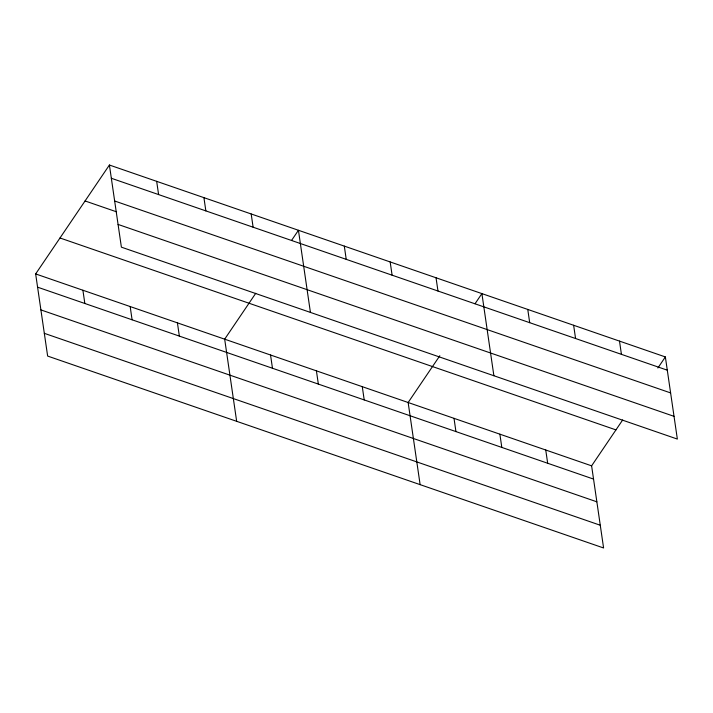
<?xml version="1.0" encoding="UTF-8"?>
<svg xmlns="http://www.w3.org/2000/svg" width="713" height="713" viewBox="0 0 713 713"><rect width="100%" height="100%" fill="white"/><g stroke="black" fill="none" stroke-linecap="round" stroke-linejoin="round"><path stroke-width="1.07" d="M622.672 419.966L591.612 465.839L603.59 547.976L47.637 356.063L35.65 273.926L109.41 165.024L665.363 356.937L677.35 439.074L121.388 247.161L109.41 165.024M255.744 293.301L224.675 339.174L236.663 421.321M291.572 240.406L298.435 230.272L310.422 312.419M439.823 355.734L408.139 402.506L420.126 484.653M475.036 303.738L481.899 293.604L493.886 375.742M657.876 367.988L665.363 356.937M111.344 178.268L667.297 370.181M114.659 201.004L670.612 392.916M85.07 200.959L116.576 211.832M118.073 224.426L674.035 416.339M59.99 237.982L615.952 429.894M35.65 273.926L591.612 465.839M37.584 287.17L593.537 479.083M40.899 309.905L596.861 501.818M44.313 333.327L600.275 525.24M619.499 341.099L621.433 354.352M573.635 325.271L575.569 338.515M527.763 309.433L529.697 322.686M545.739 450.001L547.673 463.254M499.875 434.172L501.809 447.416M436.035 277.767L437.969 291.02M454.012 418.335L455.937 431.588M390.171 261.938L392.097 275.182M344.299 246.101L346.233 259.354M362.275 386.669L364.209 399.922M316.412 370.84L318.346 384.084M251.181 213.962L253.115 227.206M270.539 355.003L272.473 368.256M203.918 197.644L205.852 210.896M177.421 322.864L179.355 336.108M156.664 181.334L158.598 194.578M130.167 306.545L132.092 319.798M82.904 290.236L84.838 303.48"/></g></svg>
